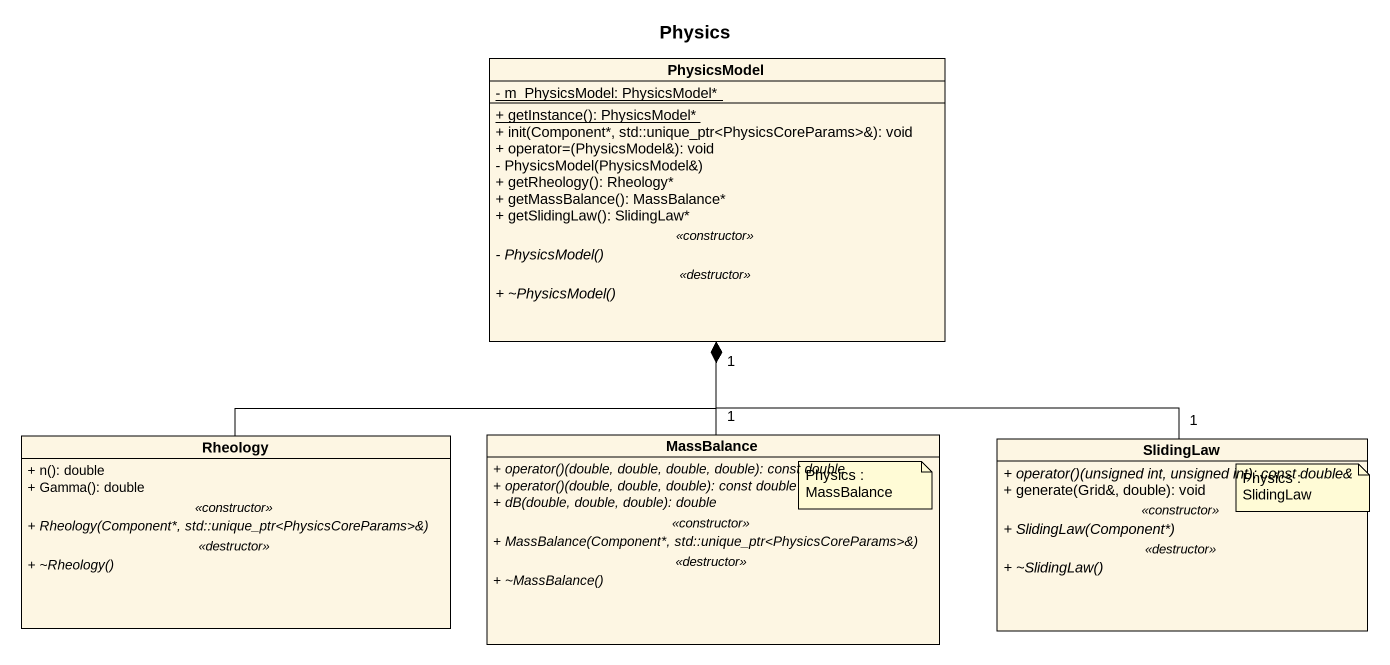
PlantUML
@startuml
title Physics
hide circle
hide empty members
skinparam classAttributeIconSize 0
class PhysicsModel {
  {static} - m_PhysicsModel: PhysicsModel*
  --
  {static} + getInstance(): PhysicsModel*
  + init(Component*, std::unique_ptr<PhysicsCoreParams>&): void
  + operator=(PhysicsModel&): void
  - PhysicsModel(PhysicsModel&)
  + getRheology(): Rheology*
  + getMassBalance(): MassBalance*
  + getSlidingLaw(): SlidingLaw*
  .. <<constructor>> ..
  {abstract} - PhysicsModel()
  .. <<destructor>> ..
  {abstract} + ~PhysicsModel()
}
class Rheology {
  + n(): double
  + Gamma(): double
  .. <<constructor>> ..
  {abstract} + Rheology(Component*, std::unique_ptr<PhysicsCoreParams>&)
  .. <<destructor>> ..
  {abstract} + ~Rheology()
}
class MassBalance {
  {abstract} + operator()(double, double, double, double): const double
  {abstract} + operator()(double, double, double): const double
  {abstract} + dB(double, double, double): double
  .. <<constructor>> ..
  {abstract} + MassBalance(Component*, std::unique_ptr<PhysicsCoreParams>&)
  .. <<destructor>> ..
  {abstract} + ~MassBalance()
}
class SlidingLaw {
  {abstract} + operator()(unsigned int, unsigned int): const double&
  + generate(Grid&, double): void
  .. <<constructor>> ..
  {abstract} + SlidingLaw(Component*)
  .. <<destructor>> ..
  {abstract} + ~SlidingLaw()
}
Rheology -up-* "1" PhysicsModel
MassBalance "1" -up-* PhysicsModel
SlidingLaw "1" -up-* PhysicsModel
note as N1
  Physics : MassBalance
end note
note as N2
  Physics : SlidingLaw
end note
@enduml
